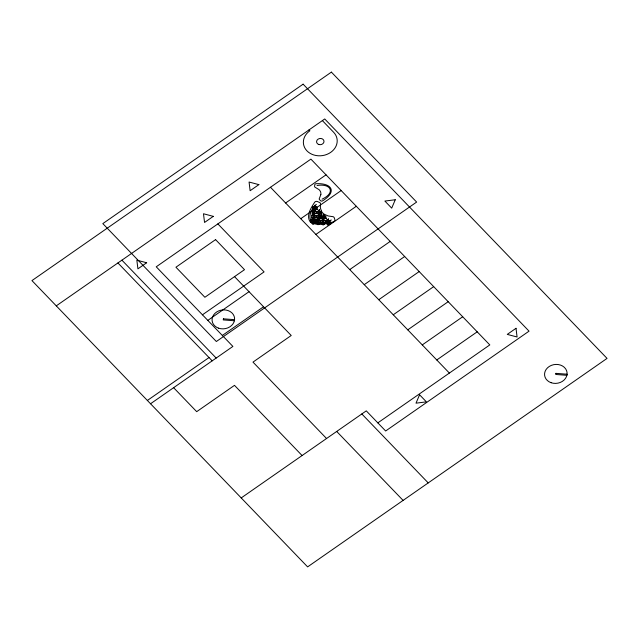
<?xml version="1.0" encoding="UTF-8"?>
<svg xmlns="http://www.w3.org/2000/svg" width="639" height="639" viewBox="0 0 639 639"><rect width="100%" height="100%" fill="white"/><g stroke="black" fill="none" stroke-linecap="round" stroke-linejoin="round"><path stroke-width="0.96" d="M311.497 215.255L315.562 215.511L315.826 217.875L313.917 217.755L313.637 213.761L313.661 217.739L311.752 217.611L311.497 215.255L314.564 215.567M312.727 220.759L312.838 220.008L313.11 222.029L311.201 221.909L310.945 219.544L311.96 219.608M313.989 212.244L314.1 211.493L314.372 213.514L312.463 213.394L312.207 211.03L316.273 211.293L316.537 213.658L314.628 213.53L314.356 211.509L314.492 212.507M315.85 206.948L312.759 206.964L316.864 207.012L317.12 209.376L315.211 209.257L314.939 205.263L315.075 208.226L314.939 207.228M311.752 217.611L313.693 217.524M314.58 207.963L314.684 207.212L314.963 209.241L313.054 209.113L314.995 209.025M311.201 221.909L310.945 219.544M312.463 213.394L312.207 211.03M311.233 221.693L313.142 221.813L313.342 218.067L313.126 223.666L312.583 221.501L313.126 223.666M313.278 216.461L313.39 215.71M314.22 210.399L314.604 209.552L314.404 213.298L312.495 213.178M313.342 218.067L312.958 218.913M313.637 215.726L313.773 216.725M313.845 212.979C314.46 218.298 313.302 224.896 313.637 213.761M312.87 223.65L313.086 218.051M314.348 209.536C313.973 220.822 315.323 213.897 314.436 208.705C315.035 213.865 315.331 207.26 314.939 205.263M314.979 210.87L315.195 205.279M313.997 219.744L315.011 219.808L315.275 222.172L313.366 222.045L313.086 220.024L313.222 221.022M315.562 215.511L314.516 215.662M316.864 207.012L315.834 207.284M315.275 222.172L315.011 219.808M316.537 213.658L316.273 211.293M315.826 217.875L313.949 217.54M317.12 209.376L315.243 209.041M315.922 220.104L317.847 220.343L318.142 224.001L318.11 220.359L320.027 220.143L320.283 222.508L316.217 222.252L315.922 220.104L316.976 219.952M316.624 215.591L316.88 217.955L318.789 218.075L319.021 214.113L319.045 218.091L320.954 218.218L320.69 215.854L316.593 215.806L319.692 215.91M320.259 211.685L317.16 211.581L321.225 211.844L321.521 213.993L319.612 213.873L319.588 209.896L319.388 213.642L317.447 213.73L319.356 213.857L319.085 211.828L318.973 212.579M316.217 222.252L315.954 219.888M316.88 217.955L318.821 217.859M316.96 220.287L317.879 220.128L318.158 222.156L318.358 218.41L318.238 221.358M320.85 194.623L319.412 198.322A1.454 1.214 -7.7 0 0 319.556 199.703L320.618 200.734A1.454 1.214 -7.7 0 0 322.615 200.83C337.272 191.804 331.984 182.954 316.305 183.697A1.454 1.214 -7.7 0 0 314.763 184.847L314.588 186.237A1.454 1.214 -7.7 0 0 315.394 187.427L319.013 189.623A8.922 7.468 -7.7 0 1 320.602 191.924A8.922 7.468 -7.7 0 1 320.85 194.623M317.735 221.094L318.102 218.394M318.406 216.805L318.518 216.054M318.901 217.068L318.765 216.07M319.332 211.844L319.468 212.843M319.332 209.88L319.372 215.487L319.588 209.896M318.765 214.097C318.597 226.31 319.204 218.77 318.925 214.033M318.262 217.548L318.406 222.172L318.142 220.143L319.029 220.199M320.211 211.781L321.257 211.629L321.521 213.993M320.283 222.508L320.027 220.143M320.69 215.854L319.66 216.126M320.954 218.218L319.077 217.875M323.893 217.188L323.366 217.14L323.47 216.389L323.749 218.418L321.84 218.29L321.577 215.926L325.65 216.19L325.906 218.554L324.005 218.434L323.725 216.405L323.861 217.404M322.048 220.247C317.327 220.279 330.211 220.854 324.085 220.375L324.053 220.591M323.214 224.297L322.671 222.132L323.214 224.297L323.717 220.854L323.174 218.69L323.198 222.668L321.289 222.548L323.23 222.452M321.84 218.29L321.577 215.926M323.765 220.048C323.118 210.566 323.134 227.077 324.269 216.597C324.053 212.004 323.038 216.629 323.781 218.203L321.872 218.075M323.342 221.437L322.815 221.39L322.919 220.647M323.981 214.456L323.598 215.295M323.174 220.663L323.31 221.661M323.43 218.706L323.446 222.684L325.387 222.588L323.478 222.468M322.959 224.281L323.174 218.69M323.51 220.032L323.725 214.432M325.906 218.554L325.65 216.19M328.214 220.998L329.125 220.846L328.246 220.79L328.246 224.648L327.975 220.767L326.058 220.527L327.943 220.982M326.321 222.891L330.419 222.939L326.321 222.891L326.058 220.527M328.51 222.811L328.206 219.033L327.991 224.632M328.454 219.049L328.342 222.005M328.254 222.795L328.206 219.033M329.093 221.062L330.131 220.79L330.387 223.155M330.131 220.79L329.077 220.942M316.353 204.392C306.544 213.186 307.351 227.484 323.438 222.476M56.28 305.865L324.724 118.966L529.044 331.154L385.652 430.99L366.267 410.861L241.215 497.925M285.617 202.986L326.042 174.838M319.053 216.246L322.112 214.249L315.49 207.371L312.663 209.336L314.867 211.629L312.04 213.602L314.244 215.894L311.417 217.867L313.621 220.159L310.794 222.124L312.998 224.417L315.834 222.452L318.038 224.744L320.866 222.771L323.078 225.064L325.906 223.091L328.111 225.383L330.946 223.418L324.013 216.581M300.753 218.706L341.178 190.558M324.324 216.541L321.489 218.506L319.284 216.214M315.89 234.425L356.314 206.277M202.451 314.803L264.083 271.894L217.867 223.898M207.827 320.387L249.034 291.696M222.332 335.451L263.54 306.76M147.369 400.469L209.009 357.552M150.54 403.76L232.892 346.426L156.236 266.806L310.905 159.119L489.801 344.916L377.833 422.874M349.741 269.586L390.165 241.438M364.246 284.651L404.679 256.503M378.751 299.715L419.184 271.567M393.257 314.779L433.689 286.631M407.762 329.844L448.195 301.696M422.267 344.908L462.7 316.76M436.772 359.973L477.205 331.825M322.064 199.168C336.042 192.746 330.898 183.121 317.032 185.518M327.639 221.342L331.377 219.992M325.067 222.076L326.785 221.589M314.236 210.519L314.66 213.314L316.569 213.442M313.238 211.213L315.275 211.341M312.175 211.245L313.19 211.309M315.227 211.437L316.241 211.509M319.644 213.658L321.553 213.777M323.614 215.415L324.029 218.218L325.938 218.338M321.545 216.142L325.618 216.405M312.974 219.033L313.398 221.829L315.307 221.957M311.976 219.728L314.013 219.864M322.064 220.367L324.085 220.375M310.913 219.76L314.979 220.024M318.981 220.295L319.995 220.359M328.079 221.637L328.374 221.789M316.249 222.037L320.315 222.292M322.375 120.595L333.63 132.281A16.965 14.194 -7.7 0 1 330.69 152.378A16.965 14.194 -7.7 0 1 306.944 150.86A16.965 14.194 -7.7 0 1 309.883 130.763L309.036 129.885M270.481 187.267L449.377 373.064M234.529 276.631L291.216 335.499L252.988 362.113L326.553 438.514M361.826 413.952L428.226 482.908M336.697 431.445L403.097 500.401M121.921 260.169L216.182 358.064M117.919 262.956L212.18 360.843M302.087 455.543L234.489 385.349L196.692 411.668L173.616 387.697M321.449 211.142L320.379 207.883L320.482 204.153A2.053 1.717 -7.7 0 0 319.452 202.411L317.399 201.533A2.053 1.717 -7.7 0 0 314.652 202.259C311.169 207.707 305.929 215.391 310.099 221.781C316.968 226.565 326.09 223.658 333.494 221.837A2.053 1.717 -7.7 0 0 334.876 219.68L334.269 217.803A2.053 1.717 -7.7 0 0 332.472 216.605L328.142 215.95L324.604 214.416A12.317 10.304 -7.7 0 1 322.743 212.971A12.317 10.304 -7.7 0 1 321.449 211.142M327.951 222.5L328.246 224.648M325.099 220.447L325.355 222.803M321.026 220.183L321.289 222.548M319.18 214.057L319.372 215.487M318.518 217.564L318.805 219.712M317.192 211.365L317.447 213.73M317.855 221.853L318.142 224.001M317.599 221.837L317.887 223.985M314.1 212.995L314.388 215.143M312.791 206.748L313.054 209.113M313.485 217.939L313.677 219.369M313.23 217.923L313.422 219.353M223.41 318.821L223.235 319.915L234.409 320.762L234.585 319.668L223.41 318.821M555.914 373.36L555.73 374.462L566.905 375.309L567.089 374.206L555.914 373.36M395.269 199.751L391.707 208.146L384.886 201.061L395.269 199.751M419.575 394.774L416.013 403.169L426.397 401.859L419.575 394.774M303.11 84.164L102.823 223.618L216.349 341.514L416.636 202.068L303.11 84.164M331.385 72.119L31.95 280.601L307.615 566.881L607.05 358.399L331.385 72.119M146.65 262.757L137.912 268.851L136.842 260.161L146.65 262.757M213.29 216.365L204.552 222.452L203.482 213.761L213.29 216.365M258.875 184.631L250.129 190.718L249.066 182.027L258.875 184.631M215.567 239.625L175.941 267.214L204.887 297.271L244.505 269.682L215.567 239.625M516.016 328.302L507.27 334.389L517.079 336.993L516.016 328.302M218.602 328.174A11.31 9.465 -7.7 0 0 234.561 318.054A11.31 9.465 -7.7 0 0 216.821 311.88A11.31 9.465 -7.7 0 0 218.602 328.174M551.098 382.713A11.31 9.465 -7.7 0 0 567.057 372.593A11.31 9.465 -7.7 0 0 549.316 366.419A11.31 9.465 -7.7 0 0 551.098 382.713M318.725 144.47A3.73 3.115 -7.7 0 0 323.989 141.139A3.73 3.115 -7.7 0 0 318.142 139.102A3.73 3.115 -7.7 0 0 318.725 144.47"/></g></svg>
